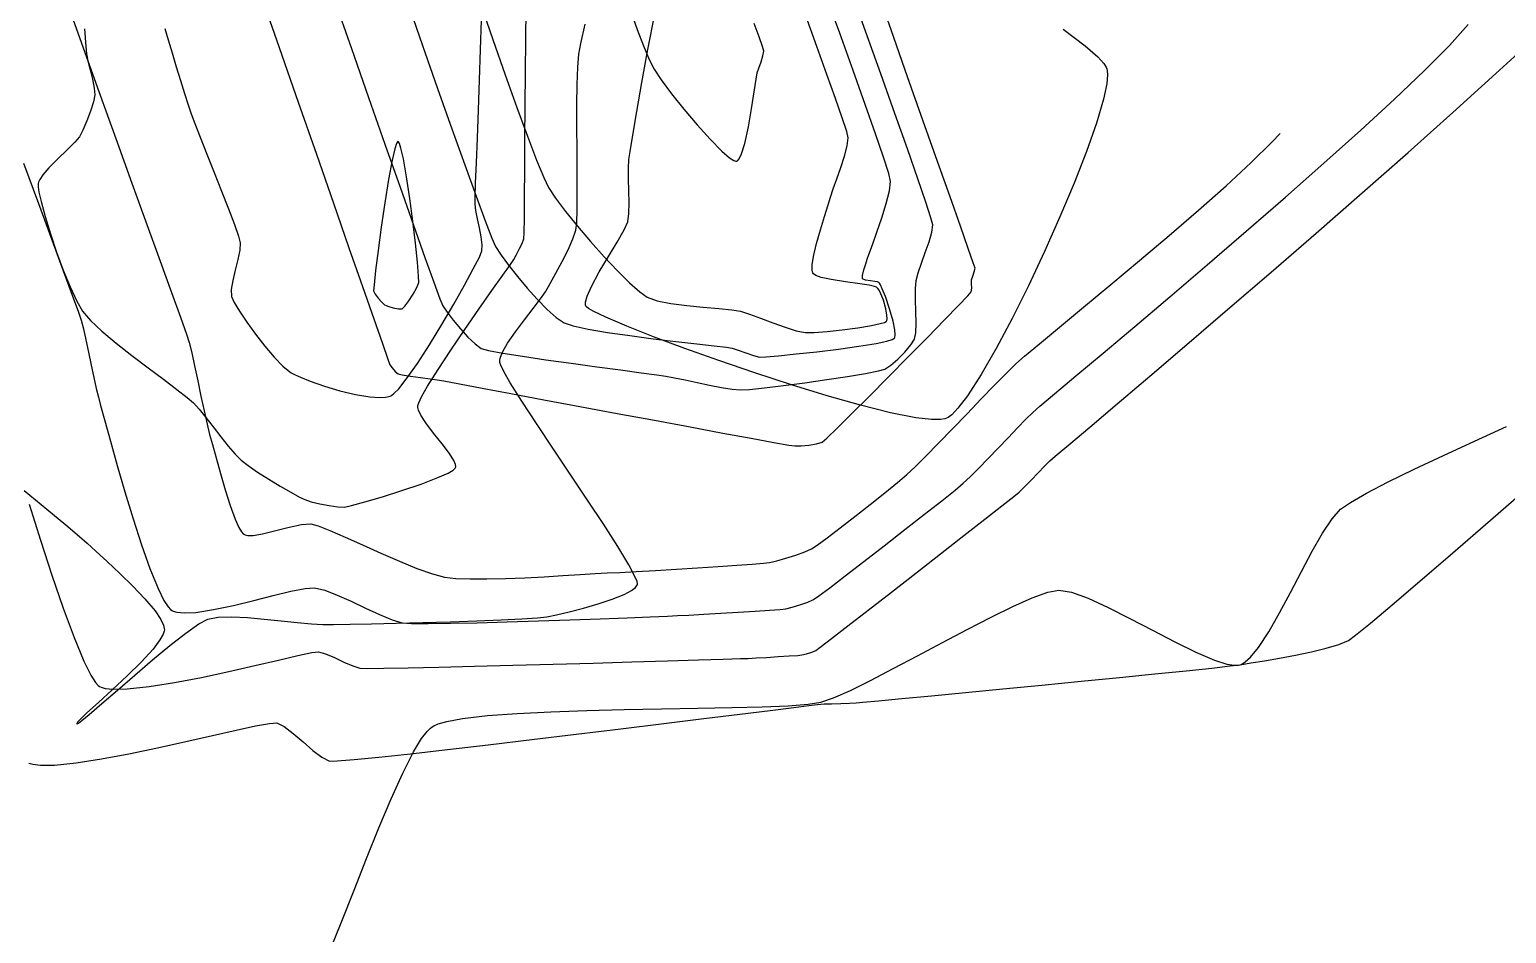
# Model space of a CAD drawing. Header units: metres. Extents: x 708868 to 711043, y 5411316 to 5413138.
# Drawn here: x 708999.1 to 709090.6, y 5411719.4 to 5411775.4 of the extents above; entities that cross this region are included whole.
import ezdxf

# ---------------------------------------------------------------- set-up
doc = ezdxf.new("R2010")
doc.units = ezdxf.units.M
doc.layers.add('Rionegro 2010_Contours', color=7, linetype='Continuous')
doc.layers.add('Rionegro 2014_Contours', color=7, linetype='Continuous')

msp = doc.modelspace()

# ---------------------------------------------------------------- linework, layer by layer
at = {"layer": 'Rionegro 2010_Contours'}
for points in [[(709013.385, 5411777.738, 231), (709014.583, 5411774.292, 231), (709015.758, 5411770.916, 231), (709016.885, 5411767.679, 231), (709017.941, 5411764.648, 231), (709018.901, 5411761.892, 231), (709019.743, 5411759.48, 231), (709020.442, 5411757.48, 231), (709020.974, 5411755.961, 231), (709021.316, 5411754.991, 231), (709021.443, 5411754.638, 231), (709021.58, 5411754.447, 231), (709021.773, 5411754.225, 231), (709021.947, 5411754.078, 231), (709022.201, 5411754.021, 231), (709022.706, 5411753.944, 231), (709023.327, 5411753.86, 231), (709023.927, 5411753.779, 231), (709024.373, 5411753.714, 231), (709024.789, 5411753.638, 231), (709025.749, 5411753.459, 231), (709027.161, 5411753.195, 231), (709028.935, 5411752.863, 231), (709030.978, 5411752.481, 231), (709033.201, 5411752.065, 231), (709035.512, 5411751.633, 231), (709037.821, 5411751.202, 231), (709040.036, 5411750.79, 231), (709042.067, 5411750.414, 231), (709043.823, 5411750.091, 231), (709045.213, 5411749.839, 231), (709046.145, 5411749.674, 231), (709046.529, 5411749.614, 231), (709046.906, 5411749.626, 231), (709047.394, 5411749.672, 231), (709047.872, 5411749.75, 231), (709048.219, 5411749.857, 231), (709048.505, 5411750.107, 231), (709049.136, 5411750.715, 231), (709050.034, 5411751.602, 231), (709051.121, 5411752.688, 231), (709052.319, 5411753.892, 231), (709053.549, 5411755.137, 231), (709054.734, 5411756.34, 231), (709055.795, 5411757.424, 231), (709056.654, 5411758.308, 231), (709057.234, 5411758.912, 231), (709057.455, 5411759.157, 231), (709057.481, 5411759.38, 231), (709057.471, 5411759.674, 231), (709057.474, 5411759.909, 231), (709057.542, 5411760.131, 231), (709057.64, 5411760.404, 231), (709057.689, 5411760.624, 231), (709057.58, 5411760.95, 231), (709057.27, 5411761.839, 231), (709056.782, 5411763.225, 231), (709056.139, 5411765.045, 231), (709055.365, 5411767.236, 231), (709054.482, 5411769.733, 231), (709053.513, 5411772.473, 231), (709052.481, 5411775.393, 231), (709051.411, 5411778.428, 231)], [(709017.972, 5411777.349, 232), (709019.059, 5411774.226, 232), (709020.121, 5411771.185, 232), (709021.132, 5411768.298, 232), (709022.067, 5411765.639, 232), (709022.901, 5411763.279, 232), (709023.608, 5411761.293, 232), (709024.163, 5411759.752, 232), (709024.541, 5411758.73, 232), (709024.716, 5411758.299, 232), (709024.983, 5411757.897, 232), (709025.361, 5411757.397, 232), (709025.806, 5411756.862, 232), (709026.272, 5411756.352, 232), (709026.715, 5411755.931, 232), (709027.091, 5411755.66, 232), (709027.542, 5411755.531, 232), (709028.433, 5411755.363, 232), (709029.656, 5411755.166, 232), (709031.105, 5411754.953, 232), (709032.671, 5411754.734, 232), (709034.249, 5411754.52, 232), (709035.732, 5411754.322, 232), (709037.011, 5411754.153, 232), (709037.981, 5411754.022, 232), (709038.535, 5411753.942, 232), (709039.061, 5411753.841, 232), (709039.722, 5411753.7, 232), (709040.464, 5411753.539, 232), (709041.233, 5411753.377, 232), (709041.974, 5411753.234, 232), (709042.635, 5411753.13, 232), (709043.162, 5411753.085, 232), (709043.724, 5411753.116, 232), (709044.65, 5411753.211, 232), (709045.829, 5411753.355, 232), (709047.153, 5411753.533, 232), (709048.511, 5411753.728, 232), (709049.795, 5411753.926, 232), (709050.894, 5411754.109, 232), (709051.7, 5411754.264, 232), (709052.102, 5411754.374, 232), (709052.462, 5411754.614, 232), (709052.902, 5411754.991, 232), (709053.345, 5411755.433, 232), (709053.718, 5411755.869, 232), (709053.943, 5411756.228, 232), (709054.015, 5411756.615, 232), (709054.033, 5411757.216, 232), (709054.02, 5411757.936, 232), (709054.001, 5411758.679, 232), (709053.997, 5411759.352, 232), (709054.032, 5411759.859, 232), (709054.154, 5411760.334, 232), (709054.361, 5411760.933, 232), (709054.604, 5411761.593, 232), (709054.836, 5411762.252, 232), (709055.008, 5411762.846, 232), (709055.071, 5411763.312, 232), (709054.957, 5411763.741, 232), (709054.639, 5411764.714, 232), (709054.143, 5411766.161, 232), (709053.495, 5411768.013, 232), (709052.722, 5411770.199, 232), (709051.851, 5411772.651, 232), (709050.907, 5411775.299, 232), (709049.916, 5411778.073, 232)], [(709001.277, 5411777.533, 229), (709002.343, 5411774.55, 229), (709003.412, 5411771.57, 229), (709004.459, 5411768.663, 229), (709005.458, 5411765.896, 229), (709006.382, 5411763.336, 229), (709007.208, 5411761.052, 229), (709007.907, 5411759.111, 229), (709008.456, 5411757.581, 229), (709008.828, 5411756.531, 229), (709008.997, 5411756.027, 229), (709009.161, 5411755.384, 229), (709009.343, 5411754.569, 229), (709009.537, 5411753.651, 229), (709009.733, 5411752.698, 229), (709009.926, 5411751.78, 229), (709010.108, 5411750.965, 229), (709010.271, 5411750.321, 229), (709010.439, 5411749.713, 229), (709010.666, 5411748.882, 229), (709010.938, 5411747.915, 229), (709011.237, 5411746.902, 229), (709011.549, 5411745.93, 229), (709011.856, 5411745.088, 229), (709012.089, 5411744.566, 229), (709012.251, 5411744.293, 229), (709012.35, 5411744.178, 229), (709012.397, 5411744.142, 229), (709012.465, 5411744.111, 229), (709012.637, 5411744.074, 229), (709012.976, 5411744.079, 229), (709013.544, 5411744.171, 229), (709014.362, 5411744.369, 229), (709015.204, 5411744.59, 229), (709015.964, 5411744.758, 229), (709016.538, 5411744.797, 229), (709016.994, 5411744.669, 229), (709017.724, 5411744.379, 229), (709018.659, 5411743.972, 229), (709019.733, 5411743.491, 229), (709020.879, 5411742.978, 229), (709022.028, 5411742.479, 229), (709023.115, 5411742.036, 229), (709024.071, 5411741.693, 229), (709024.829, 5411741.493, 229), (709025.518, 5411741.415, 229), (709026.407, 5411741.379, 229), (709027.447, 5411741.38, 229), (709028.59, 5411741.409, 229), (709029.788, 5411741.458, 229), (709030.992, 5411741.52, 229), (709032.153, 5411741.588, 229), (709033.224, 5411741.654, 229), (709034.155, 5411741.71, 229), (709034.899, 5411741.75, 229), (709035.679, 5411741.788, 229), (709036.7, 5411741.842, 229), (709037.893, 5411741.909, 229), (709039.183, 5411741.985, 229), (709040.5, 5411742.065, 229), (709041.772, 5411742.146, 229), (709042.925, 5411742.223, 229), (709043.889, 5411742.293, 229), (709044.591, 5411742.352, 229), (709044.959, 5411742.395, 229), (709045.405, 5411742.501, 229), (709045.976, 5411742.664, 229), (709046.583, 5411742.859, 229), (709047.138, 5411743.062, 229), (709047.554, 5411743.248, 229), (709047.908, 5411743.48, 229), (709048.526, 5411743.929, 229), (709049.329, 5411744.535, 229), (709050.242, 5411745.239, 229), (709051.189, 5411745.981, 229), (709052.092, 5411746.702, 229), (709052.876, 5411747.343, 229), (709053.465, 5411747.846, 229), (709053.973, 5411748.324, 229), (709054.644, 5411748.99, 229), (709055.433, 5411749.793, 229), (709056.297, 5411750.684, 229), (709057.192, 5411751.612, 229), (709058.075, 5411752.527, 229), (709058.9, 5411753.379, 229), (709059.626, 5411754.119, 229), (709060.208, 5411754.695, 229), (709060.745, 5411755.171, 229), (709061.671, 5411755.949, 229), (709062.917, 5411756.981, 229), (709064.414, 5411758.217, 229), (709066.092, 5411759.607, 229), (709067.884, 5411761.104, 229), (709069.718, 5411762.657, 229), (709071.526, 5411764.216, 229), (709073.238, 5411765.734, 229), (709074.785, 5411767.16, 229), (709076.099, 5411768.445, 229), (709076.584, 5411768.971, 229)], [(709022.51, 5411777.156, 233), (709023.465, 5411774.41, 233), (709024.395, 5411771.754, 233), (709025.274, 5411769.264, 233), (709026.077, 5411767.016, 233), (709026.775, 5411765.085, 233), (709027.344, 5411763.548, 233), (709027.758, 5411762.481, 233), (709027.989, 5411761.96, 233), (709028.325, 5411761.441, 233), (709028.785, 5411760.809, 233), (709029.333, 5411760.11, 233), (709029.937, 5411759.39, 233), (709030.563, 5411758.697, 233), (709031.178, 5411758.076, 233), (709031.746, 5411757.576, 233), (709032.235, 5411757.241, 233), (709032.8, 5411757.047, 233), (709033.73, 5411756.846, 233), (709034.927, 5411756.644, 233), (709036.295, 5411756.446, 233), (709037.737, 5411756.258, 233), (709039.155, 5411756.086, 233), (709040.452, 5411755.937, 233), (709041.532, 5411755.815, 233), (709042.297, 5411755.726, 233), (709042.651, 5411755.677, 233), (709043.023, 5411755.556, 233), (709043.497, 5411755.377, 233), (709043.971, 5411755.208, 233), (709044.344, 5411755.119, 233), (709044.722, 5411755.135, 233), (709045.519, 5411755.202, 233), (709046.616, 5411755.31, 233), (709047.89, 5411755.45, 233), (709049.221, 5411755.611, 233), (709050.488, 5411755.785, 233), (709051.57, 5411755.963, 233), (709052.221, 5411756.101, 233), (709052.544, 5411756.199, 233), (709052.665, 5411756.261, 233), (709052.695, 5411756.29, 233), (709052.72, 5411756.342, 233), (709052.743, 5411756.488, 233), (709052.722, 5411756.8, 233), (709052.612, 5411757.341, 233), (709052.389, 5411758.115, 233), (709052.13, 5411758.864, 233), (709051.939, 5411759.35, 233), (709051.827, 5411759.6, 233), (709051.775, 5411759.696, 233), (709051.758, 5411759.719, 233), (709051.731, 5411759.738, 233), (709051.652, 5411759.771, 233), (709051.486, 5411759.805, 233), (709051.217, 5411759.838, 233), (709050.899, 5411759.88, 233), (709050.72, 5411759.958, 233), (709050.717, 5411760.171, 233), (709050.801, 5411760.521, 233), (709050.916, 5411760.896, 233), (709051.003, 5411761.181, 233), (709051.107, 5411761.477, 233), (709051.326, 5411762.068, 233), (709051.611, 5411762.856, 233), (709051.914, 5411763.742, 233), (709052.188, 5411764.627, 233), (709052.384, 5411765.413, 233), (709052.453, 5411766, 233), (709052.337, 5411766.495, 233), (709052.017, 5411767.503, 233), (709051.524, 5411768.951, 233), (709050.887, 5411770.764, 233), (709050.136, 5411772.866, 233), (709049.301, 5411775.183, 233), (709048.412, 5411777.64, 233)], [(709027.024, 5411777.065, 234), (709027.814, 5411774.785, 234), (709028.585, 5411772.597, 234), (709029.31, 5411770.575, 234), (709029.965, 5411768.792, 234), (709030.525, 5411767.323, 234), (709030.966, 5411766.241, 234), (709031.262, 5411765.621, 234), (709031.701, 5411764.959, 234), (709032.315, 5411764.143, 234), (709033.055, 5411763.231, 234), (709033.872, 5411762.276, 234), (709034.716, 5411761.336, 234), (709035.538, 5411760.464, 234), (709036.289, 5411759.718, 234), (709036.919, 5411759.152, 234), (709037.379, 5411758.823, 234), (709037.991, 5411758.604, 234), (709038.838, 5411758.435, 234), (709039.823, 5411758.306, 234), (709040.846, 5411758.204, 234), (709041.809, 5411758.119, 234), (709042.615, 5411758.04, 234), (709043.163, 5411757.954, 234), (709043.711, 5411757.787, 234), (709044.4, 5411757.535, 234), (709045.16, 5411757.245, 234), (709045.92, 5411756.966, 234), (709046.609, 5411756.747, 234), (709047.156, 5411756.637, 234), (709047.712, 5411756.636, 234), (709048.522, 5411756.695, 234), (709049.466, 5411756.798, 234), (709050.426, 5411756.929, 234), (709051.281, 5411757.074, 234), (709051.809, 5411757.19, 234), (709052.074, 5411757.271, 234), (709052.174, 5411757.32, 234), (709052.198, 5411757.344, 234), (709052.216, 5411757.381, 234), (709052.235, 5411757.488, 234), (709052.226, 5411757.716, 234), (709052.158, 5411758.104, 234), (709052.008, 5411758.638, 234), (709051.859, 5411759.03, 234), (709051.743, 5411759.262, 234), (709051.668, 5411759.373, 234), (709051.632, 5411759.413, 234), (709051.592, 5411759.441, 234), (709051.458, 5411759.493, 234), (709051.137, 5411759.565, 234), (709050.543, 5411759.656, 234), (709049.655, 5411759.774, 234), (709048.764, 5411759.914, 234), (709048.161, 5411760.054, 234), (709047.831, 5411760.181, 234), (709047.688, 5411760.278, 234), (709047.645, 5411760.331, 234), (709047.619, 5411760.385, 234), (709047.59, 5411760.529, 234), (709047.594, 5411760.83, 234), (709047.674, 5411761.357, 234), (709047.862, 5411762.151, 234), (709048.107, 5411763.008, 234), (709048.364, 5411763.835, 234), (709048.588, 5411764.54, 234), (709048.735, 5411765.029, 234), (709048.893, 5411765.529, 234), (709049.121, 5411766.163, 234), (709049.373, 5411766.863, 234), (709049.606, 5411767.563, 234), (709049.775, 5411768.194, 234), (709049.835, 5411768.688, 234), (709049.736, 5411769.097, 234), (709049.466, 5411769.933, 234), (709049.05, 5411771.132, 234), (709048.516, 5411772.627, 234), (709047.892, 5411774.352, 234), (709047.203, 5411776.244, 234)], [(709036.361, 5411776.511, 236), (709036.757, 5411775.397, 236), (709037.141, 5411774.392, 236), (709037.497, 5411773.554, 236), (709037.807, 5411772.943, 236), (709038.247, 5411772.281, 236), (709038.883, 5411771.428, 236), (709039.647, 5411770.473, 236), (709040.467, 5411769.504, 236), (709041.276, 5411768.61, 236), (709042.001, 5411767.877, 236), (709042.476, 5411767.468, 236), (709042.746, 5411767.293, 236), (709042.878, 5411767.25, 236), (709042.927, 5411767.253, 236), (709042.977, 5411767.278, 236), (709043.077, 5411767.393, 236), (709043.225, 5411767.712, 236), (709043.419, 5411768.351, 236), (709043.646, 5411769.376, 236), (709043.846, 5411770.494, 236), (709044.012, 5411771.537, 236), (709044.132, 5411772.337, 236), (709044.197, 5411772.727, 236), (709044.294, 5411773.021, 236), (709044.43, 5411773.397, 236), (709044.55, 5411773.773, 236), (709044.599, 5411774.065, 236), (709044.52, 5411774.346, 236), (709044.309, 5411774.942, 236), (709043.999, 5411775.779, 236)], [(708998.744, 5411767.121, 228), (708999.662, 5411764.633, 228), (709000.491, 5411762.389, 228), (709001.202, 5411760.467, 228), (709001.763, 5411758.944, 228), (709002.144, 5411757.895, 228), (709002.315, 5411757.399, 228), (709002.452, 5411756.863, 228), (709002.604, 5411756.184, 228), (709002.765, 5411755.419, 228), (709002.929, 5411754.625, 228), (709003.09, 5411753.859, 228), (709003.241, 5411753.18, 228), (709003.377, 5411752.644, 228), (709003.52, 5411752.12, 228), (709003.774, 5411751.177, 228), (709004.122, 5411749.91, 228), (709004.543, 5411748.414, 228), (709005.018, 5411746.782, 228), (709005.527, 5411745.109, 228), (709006.053, 5411743.489, 228), (709006.574, 5411742.018, 228), (709007.072, 5411740.789, 228), (709007.441, 5411740.044, 228), (709007.693, 5411739.655, 228), (709007.848, 5411739.489, 228), (709007.921, 5411739.435, 228), (709008.015, 5411739.387, 228), (709008.246, 5411739.318, 228), (709008.686, 5411739.274, 228), (709009.422, 5411739.311, 228), (709010.52, 5411739.48, 228), (709011.74, 5411739.741, 228), (709013, 5411740.05, 228), (709014.215, 5411740.359, 228), (709015.305, 5411740.623, 228), (709016.185, 5411740.797, 228), (709016.773, 5411740.834, 228), (709017.4, 5411740.682, 228), (709018.175, 5411740.384, 228), (709019.039, 5411739.995, 228), (709019.933, 5411739.572, 228), (709020.798, 5411739.173, 228), (709021.574, 5411738.853, 228), (709022.204, 5411738.67, 228), (709022.774, 5411738.63, 228), (709023.799, 5411738.62, 228), (709025.188, 5411738.634, 228), (709026.852, 5411738.669, 228), (709028.701, 5411738.718, 228), (709030.645, 5411738.779, 228), (709032.593, 5411738.845, 228), (709034.457, 5411738.913, 228), (709036.146, 5411738.977, 228), (709037.57, 5411739.034, 228), (709038.639, 5411739.078, 228), (709039.263, 5411739.105, 228), (709039.962, 5411739.139, 228), (709040.882, 5411739.19, 228), (709041.933, 5411739.25, 228), (709043.023, 5411739.316, 228), (709044.062, 5411739.383, 228), (709044.958, 5411739.445, 228), (709045.622, 5411739.497, 228), (709045.962, 5411739.535, 228), (709046.348, 5411739.629, 228), (709046.841, 5411739.777, 228), (709047.327, 5411739.945, 228), (709047.689, 5411740.102, 228), (709048.006, 5411740.325, 228), (709048.689, 5411740.836, 228), (709049.651, 5411741.569, 228), (709050.806, 5411742.457, 228), (709052.067, 5411743.433, 228), (709053.348, 5411744.431, 228), (709054.563, 5411745.384, 228), (709055.625, 5411746.225, 228), (709056.448, 5411746.887, 228), (709056.945, 5411747.304, 228), (709057.383, 5411747.713, 228), (709057.912, 5411748.238, 228), (709058.5, 5411748.84, 228), (709059.118, 5411749.481, 228), (709059.734, 5411750.124, 228), (709060.318, 5411750.732, 228), (709060.838, 5411751.266, 228), (709061.264, 5411751.69, 228), (709061.699, 5411752.071, 228), (709062.613, 5411752.844, 228), (709063.941, 5411753.96, 228), (709065.617, 5411755.367, 228), (709067.576, 5411757.017, 228), (709069.751, 5411758.857, 228), (709072.077, 5411760.839, 228), (709074.488, 5411762.911, 228), (709076.919, 5411765.022, 228), (709079.304, 5411767.124, 228), (709081.577, 5411769.164, 228), (709083.673, 5411771.094, 228), (709085.526, 5411772.862, 228), (709087.07, 5411774.418, 228), (709088.24, 5411775.711, 228)], [(708999.1, 5411746.014, 227), (708999.795, 5411743.787, 227), (709000.503, 5411741.606, 227), (709001.202, 5411739.565, 227), (709001.869, 5411737.761, 227), (709002.48, 5411736.29, 227), (709002.914, 5411735.417, 227), (709003.199, 5411734.971, 227), (709003.368, 5411734.785, 227), (709003.445, 5411734.728, 227), (709003.543, 5411734.679, 227), (709003.794, 5411734.604, 227), (709004.297, 5411734.548, 227), (709005.172, 5411734.564, 227), (709006.528, 5411734.708, 227), (709008.089, 5411734.958, 227), (709009.763, 5411735.281, 227), (709011.458, 5411735.643, 227), (709013.081, 5411736.01, 227), (709014.54, 5411736.351, 227), (709015.743, 5411736.63, 227), (709016.596, 5411736.815, 227), (709017.008, 5411736.872, 227), (709017.445, 5411736.75, 227), (709017.997, 5411736.513, 227), (709018.588, 5411736.235, 227), (709019.141, 5411735.988, 227), (709019.579, 5411735.847, 227), (709020.029, 5411735.836, 227), (709021.059, 5411735.846, 227), (709022.574, 5411735.874, 227), (709024.476, 5411735.917, 227), (709026.67, 5411735.971, 227), (709029.059, 5411736.034, 227), (709031.547, 5411736.102, 227), (709034.037, 5411736.172, 227), (709036.433, 5411736.241, 227), (709038.639, 5411736.306, 227), (709040.557, 5411736.363, 227), (709042.092, 5411736.41, 227), (709043.148, 5411736.444, 227), (709043.627, 5411736.46, 227), (709044.118, 5411736.485, 227), (709044.778, 5411736.522, 227), (709045.5, 5411736.566, 227), (709046.177, 5411736.609, 227), (709046.701, 5411736.648, 227), (709046.964, 5411736.674, 227), (709047.236, 5411736.744, 227), (709047.568, 5411736.851, 227), (709047.825, 5411736.957, 227), (709048.101, 5411737.162, 227), (709048.788, 5411737.688, 227), (709049.805, 5411738.472, 227), (709051.071, 5411739.452, 227), (709052.504, 5411740.564, 227), (709054.024, 5411741.745, 227), (709055.549, 5411742.932, 227), (709057, 5411744.063, 227), (709058.293, 5411745.075, 227), (709059.35, 5411745.903, 227), (709060.088, 5411746.486, 227), (709060.426, 5411746.761, 227), (709060.753, 5411747.074, 227), (709061.162, 5411747.49, 227), (709061.596, 5411747.942, 227), (709062, 5411748.363, 227), (709062.32, 5411748.684, 227), (709062.657, 5411748.975, 227), (709063.501, 5411749.69, 227), (709064.796, 5411750.785, 227), (709066.483, 5411752.215, 227), (709068.506, 5411753.934, 227), (709070.809, 5411755.897, 227), (709073.333, 5411758.06, 227), (709076.023, 5411760.375, 227), (709078.821, 5411762.799, 227), (709081.671, 5411765.286, 227), (709084.514, 5411767.791, 227), (709087.295, 5411770.268, 227), (709089.956, 5411772.672, 227), (709092.441, 5411774.958, 227)], [(708999.065, 5411729.973, 226), (708999.31, 5411729.899, 226), (708999.801, 5411729.842, 226), (709000.659, 5411729.854, 226), (709002.001, 5411729.991, 226), (709003.567, 5411730.234, 226), (709005.274, 5411730.555, 226), (709007.044, 5411730.924, 226), (709008.794, 5411731.31, 226), (709010.444, 5411731.685, 226), (709011.913, 5411732.017, 226), (709013.119, 5411732.277, 226), (709013.983, 5411732.436, 226), (709014.424, 5411732.464, 226), (709014.89, 5411732.236, 226), (709015.451, 5411731.812, 226), (709016.059, 5411731.289, 226), (709016.667, 5411730.764, 226), (709017.229, 5411730.335, 226), (709017.696, 5411730.101, 226), (709018.166, 5411730.105, 226), (709019.215, 5411730.189, 226), (709020.761, 5411730.343, 226), (709022.719, 5411730.554, 226), (709025.004, 5411730.813, 226), (709027.534, 5411731.107, 226), (709030.223, 5411731.426, 226), (709032.987, 5411731.759, 226), (709035.744, 5411732.094, 226), (709038.408, 5411732.421, 226), (709040.895, 5411732.728, 226), (709043.121, 5411733.004, 226), (709045.003, 5411733.239, 226), (709046.456, 5411733.421, 226), (709047.396, 5411733.539, 226), (709047.739, 5411733.582, 226), (709047.937, 5411733.607, 226), (709048.136, 5411733.629, 226), (709048.35, 5411733.636, 226), (709048.803, 5411733.649, 226), (709049.366, 5411733.666, 226), (709049.913, 5411733.685, 226), (709050.317, 5411733.705, 226), (709050.732, 5411733.742, 226), (709051.709, 5411733.834, 226), (709053.156, 5411733.971, 226), (709054.983, 5411734.145, 226), (709057.099, 5411734.349, 226), (709059.412, 5411734.573, 226), (709061.832, 5411734.808, 226), (709064.268, 5411735.047, 226), (709066.629, 5411735.28, 226), (709068.822, 5411735.5, 226), (709070.759, 5411735.697, 226), (709072.347, 5411735.863, 226), (709073.495, 5411735.99, 226), (709074.113, 5411736.068, 226), (709074.78, 5411736.175, 226), (709075.612, 5411736.31, 226), (709076.552, 5411736.471, 226), (709077.541, 5411736.656, 226), (709078.521, 5411736.861, 226), (709079.433, 5411737.084, 226), (709080.22, 5411737.322, 226), (709080.823, 5411737.571, 226), (709081.265, 5411737.894, 226), (709082.183, 5411738.642, 226), (709083.527, 5411739.771, 226), (709085.246, 5411741.237, 226), (709087.292, 5411742.999, 226), (709089.612, 5411745.011, 226), (709092.159, 5411747.233, 226)]]:
    msp.add_polyline3d(points, dxfattribs=at)
at = {"layer": 'Rionegro 2014_Contours'}
for points in [[(709002.512, 5411775.45, 228), (709002.604, 5411774.344, 228), (709002.644, 5411773.901, 228), (709002.732, 5411773.47, 228), (709002.87, 5411772.917, 228), (709003.015, 5411772.324, 228), (709003.123, 5411771.775, 228), (709003.152, 5411771.352, 228), (709003.066, 5411770.92, 228), (709002.887, 5411770.351, 228), (709002.656, 5411769.74, 228), (709002.414, 5411769.18, 228), (709002.201, 5411768.766, 228), (709001.915, 5411768.423, 228), (709001.435, 5411767.949, 228), (709000.865, 5411767.4, 228), (709000.308, 5411766.833, 228), (708999.942, 5411766.406, 228), (708999.75, 5411766.12, 228), (708999.673, 5411765.952, 228), (708999.652, 5411765.876, 228), (708999.645, 5411765.821, 228), (708999.65, 5411765.667, 228), (708999.696, 5411765.342, 228), (708999.824, 5411764.754, 228), (709000.075, 5411763.827, 228), (709000.404, 5411762.758, 228), (709000.788, 5411761.624, 228), (709001.204, 5411760.5, 228), (709001.628, 5411759.463, 228), (709002.036, 5411758.588, 228), (709002.404, 5411757.953, 228), (709002.886, 5411757.394, 228), (709003.602, 5411756.726, 228), (709004.482, 5411755.988, 228), (709005.456, 5411755.219, 228), (709006.453, 5411754.458, 228), (709007.405, 5411753.745, 228), (709008.239, 5411753.119, 228), (709008.888, 5411752.618, 228), (709009.28, 5411752.283, 228), (709009.63, 5411751.895, 228), (709010.044, 5411751.381, 228), (709010.499, 5411750.794, 228), (709010.969, 5411750.184, 228), (709011.429, 5411749.603, 228), (709011.854, 5411749.103, 228), (709012.219, 5411748.736, 228), (709012.651, 5411748.402, 228), (709013.246, 5411747.995, 228), (709013.934, 5411747.556, 228), (709014.642, 5411747.126, 228), (709015.299, 5411746.744, 228), (709015.832, 5411746.452, 228), (709016.171, 5411746.289, 228), (709016.569, 5411746.162, 228), (709017.098, 5411746.032, 228), (709017.672, 5411745.919, 228), (709018.208, 5411745.845, 228), (709018.618, 5411745.832, 228), (709019.058, 5411745.925, 228), (709019.889, 5411746.149, 228), (709020.976, 5411746.469, 228), (709022.184, 5411746.85, 228), (709023.375, 5411747.256, 228), (709024.417, 5411747.653, 228), (709025.05, 5411747.94, 228), (709025.363, 5411748.125, 228), (709025.479, 5411748.23, 228), (709025.505, 5411748.277, 228), (709025.516, 5411748.331, 228), (709025.501, 5411748.465, 228), (709025.394, 5411748.719, 228), (709025.129, 5411749.139, 228), (709024.666, 5411749.753, 228), (709024.144, 5411750.412, 228), (709023.657, 5411751.056, 228), (709023.356, 5411751.523, 228), (709023.212, 5411751.825, 228), (709023.166, 5411751.996, 228), (709023.161, 5411752.071, 228), (709023.169, 5411752.13, 228), (709023.223, 5411752.295, 228), (709023.394, 5411752.655, 228), (709023.768, 5411753.311, 228), (709024.42, 5411754.351, 228), (709025.213, 5411755.552, 228), (709026.078, 5411756.825, 228), (709026.948, 5411758.082, 228), (709027.754, 5411759.233, 228), (709028.428, 5411760.189, 228), (709028.901, 5411760.861, 228), (709029.106, 5411761.16, 228), (709029.262, 5411761.435, 228), (709029.456, 5411761.794, 228), (709029.635, 5411762.157, 228), (709029.744, 5411762.447, 228), (709029.76, 5411762.82, 228), (709029.772, 5411763.723, 228), (709029.781, 5411765.057, 228), (709029.791, 5411766.727, 228), (709029.801, 5411768.633, 228), (709029.814, 5411770.678, 228), (709029.832, 5411772.764, 228), (709029.855, 5411774.795, 228), (709029.887, 5411776.672, 228)], [(709065.853, 5411772.973, 226), (709065.879, 5411772.865, 226), (709065.897, 5411772.591, 226), (709065.847, 5411772.049, 226), (709065.648, 5411771.102, 226), (709065.209, 5411769.612, 226), (709064.59, 5411767.85, 226), (709063.825, 5411765.888, 226), (709062.948, 5411763.801, 226), (709061.993, 5411761.661, 226), (709060.992, 5411759.54, 226), (709059.98, 5411757.513, 226), (709058.991, 5411755.652, 226), (709058.057, 5411754.031, 226), (709057.213, 5411752.721, 226), (709056.625, 5411751.948, 226), (709056.246, 5411751.552, 226), (709056.027, 5411751.385, 226), (709055.929, 5411751.332, 226), (709055.823, 5411751.295, 226), (709055.551, 5411751.249, 226), (709054.996, 5411751.248, 226), (709054.012, 5411751.365, 226), (709052.449, 5411751.675, 226), (709050.59, 5411752.139, 226), (709048.517, 5411752.726, 226), (709046.311, 5411753.402, 226), (709044.052, 5411754.138, 226), (709041.823, 5411754.9, 226), (709039.703, 5411755.658, 226), (709037.774, 5411756.379, 226), (709036.116, 5411757.032, 226), (709034.812, 5411757.585, 226), (709034.077, 5411757.934, 226), (709033.733, 5411758.13, 226), (709033.612, 5411758.227, 226), (709033.586, 5411758.264, 226), (709033.565, 5411758.337, 226), (709033.565, 5411758.522, 226), (709033.657, 5411758.886, 226), (709033.921, 5411759.498, 226), (709034.406, 5411760.394, 226), (709034.973, 5411761.342, 226), (709035.523, 5411762.242, 226), (709035.958, 5411762.994, 226), (709036.182, 5411763.499, 226), (709036.247, 5411764.007, 226), (709036.262, 5411764.67, 226), (709036.248, 5411765.412, 226), (709036.226, 5411766.156, 226), (709036.218, 5411766.828, 226), (709036.246, 5411767.349, 226), (709036.321, 5411767.843, 226), (709036.488, 5411768.869, 226), (709036.735, 5411770.331, 226), (709037.051, 5411772.131, 226), (709037.425, 5411774.172, 226), (709037.843, 5411776.356, 226)], [(708998.789, 5411746.851, 227), (709000.19, 5411745.701, 227), (709001.354, 5411744.737, 227), (709002.212, 5411744.015, 227), (709002.69, 5411743.592, 227), (709003.225, 5411743.094, 227), (709003.922, 5411742.455, 227), (709004.71, 5411741.721, 227), (709005.515, 5411740.939, 227), (709006.266, 5411740.152, 227), (709006.89, 5411739.408, 227), (709007.25, 5411738.874, 227), (709007.414, 5411738.524, 227), (709007.464, 5411738.32, 227), (709007.47, 5411738.228, 227), (709007.461, 5411738.145, 227), (709007.397, 5411737.951, 227), (709007.195, 5411737.599, 227), (709006.763, 5411737.038, 227), (709006.024, 5411736.234, 227), (709005.152, 5411735.373, 227), (709004.24, 5411734.519, 227), (709003.381, 5411733.733, 227), (709002.666, 5411733.079, 227), (709002.262, 5411732.693, 227), (709002.087, 5411732.504, 227), (709002.042, 5411732.433, 227), (709002.044, 5411732.416, 227), (709002.061, 5411732.414, 227), (709002.138, 5411732.452, 227), (709002.355, 5411732.61, 227), (709002.81, 5411732.982, 227), (709003.596, 5411733.656, 227), (709004.559, 5411734.492, 227), (709005.628, 5411735.42, 227), (709006.736, 5411736.366, 227), (709007.811, 5411737.258, 227), (709008.786, 5411738.024, 227), (709009.592, 5411738.592, 227), (709010.157, 5411738.888, 227), (709010.804, 5411739.005, 227), (709011.644, 5411739.03, 227), (709012.616, 5411738.985, 227), (709013.657, 5411738.895, 227), (709014.707, 5411738.784, 227), (709015.703, 5411738.673, 227), (709016.583, 5411738.589, 227), (709017.286, 5411738.553, 227), (709017.937, 5411738.556, 227), (709018.969, 5411738.572, 227), (709020.295, 5411738.597, 227), (709021.83, 5411738.632, 227), (709023.486, 5411738.675, 227), (709025.178, 5411738.725, 227), (709026.82, 5411738.781, 227), (709028.325, 5411738.841, 227), (709029.606, 5411738.905, 227), (709030.579, 5411738.97, 227), (709031.156, 5411739.037, 227), (709031.755, 5411739.16, 227), (709032.536, 5411739.341, 227), (709033.425, 5411739.568, 227), (709034.342, 5411739.831, 227), (709035.212, 5411740.119, 227), (709035.959, 5411740.422, 227), (709036.415, 5411740.668, 227), (709036.649, 5411740.851, 227), (709036.744, 5411740.971, 227), (709036.772, 5411741.03, 227), (709036.778, 5411741.078, 227), (709036.747, 5411741.229, 227), (709036.6, 5411741.581, 227), (709036.235, 5411742.258, 227), (709035.554, 5411743.382, 227), (709034.681, 5411744.743, 227), (709033.677, 5411746.262, 227), (709032.606, 5411747.864, 227), (709031.53, 5411749.469, 227), (709030.51, 5411751.001, 227), (709029.61, 5411752.381, 227), (709028.89, 5411753.532, 227), (709028.487, 5411754.236, 227), (709028.306, 5411754.611, 227), (709028.25, 5411754.779, 227), (709028.244, 5411754.837, 227), (709028.25, 5411754.924, 227), (709028.296, 5411755.119, 227), (709028.435, 5411755.457, 227), (709028.729, 5411755.976, 227), (709029.216, 5411756.691, 227), (709029.769, 5411757.425, 227), (709030.312, 5411758.121, 227), (709030.772, 5411758.721, 227), (709031.076, 5411759.167, 227), (709031.363, 5411759.67, 227), (709031.724, 5411760.318, 227), (709032.113, 5411761.041, 227), (709032.481, 5411761.77, 227), (709032.78, 5411762.437, 227), (709032.963, 5411762.973, 227), (709033.013, 5411763.437, 227), (709033.039, 5411764.242, 227), (709033.046, 5411765.312, 227), (709033.042, 5411766.572, 227), (709033.033, 5411767.945, 227), (709033.026, 5411769.358, 227), (709033.027, 5411770.732, 227), (709033.043, 5411771.994, 227), (709033.08, 5411773.067, 227), (709033.146, 5411773.876, 227), (709033.268, 5411774.535, 227), (709033.532, 5411775.739, 227)], [(709007.498, 5411775.475, 229), (709007.703, 5411774.76, 229), (709007.941, 5411773.954, 229), (709008.198, 5411773.104, 229), (709008.459, 5411772.255, 229), (709008.711, 5411771.453, 229), (709008.939, 5411770.745, 229), (709009.128, 5411770.176, 229), (709009.346, 5411769.586, 229), (709009.681, 5411768.731, 229), (709010.096, 5411767.691, 229), (709010.553, 5411766.55, 229), (709011.015, 5411765.389, 229), (709011.445, 5411764.29, 229), (709011.805, 5411763.335, 229), (709012.058, 5411762.607, 229), (709012.167, 5411762.187, 229), (709012.141, 5411761.738, 229), (709012.022, 5411761.155, 229), (709011.861, 5411760.508, 229), (709011.708, 5411759.864, 229), (709011.614, 5411759.295, 229), (709011.627, 5411758.869, 229), (709011.788, 5411758.505, 229), (709012.117, 5411757.954, 229), (709012.571, 5411757.277, 229), (709013.109, 5411756.537, 229), (709013.687, 5411755.797, 229), (709014.264, 5411755.119, 229), (709014.797, 5411754.566, 229), (709015.243, 5411754.199, 229)], [(709015.243, 5411754.199, 229), (709015.327, 5411754.148, 229), (709015.526, 5411754.039, 229), (709015.898, 5411753.865, 229), (709016.503, 5411753.621, 229), (709017.386, 5411753.316, 229), (709018.342, 5411753.036, 229), (709019.299, 5411752.808, 229), (709020.187, 5411752.659, 229), (709020.798, 5411752.614, 229), (709021.174, 5411752.632, 229), (709021.378, 5411752.673, 229), (709021.464, 5411752.703, 229), (709021.532, 5411752.738, 229), (709021.691, 5411752.859, 229), (709021.983, 5411753.159, 229), (709022.453, 5411753.748, 229), (709023.138, 5411754.724, 229), (709023.888, 5411755.885, 229), (709024.656, 5411757.14, 229), (709025.396, 5411758.399, 229), (709026.061, 5411759.574, 229), (709026.605, 5411760.575, 229), (709026.98, 5411761.312, 229), (709027.141, 5411761.697, 229), (709027.156, 5411762.073, 229), (709027.095, 5411762.568, 229), (709026.99, 5411763.124, 229), (709026.871, 5411763.684, 229), (709026.769, 5411764.191, 229), (709026.714, 5411764.588, 229), (709026.719, 5411765.008, 229), (709026.75, 5411765.888, 229), (709026.8, 5411767.141, 229), (709026.863, 5411768.682, 229), (709026.932, 5411770.423, 229), (709026.999, 5411772.278, 229), (709027.059, 5411774.161, 229), (709027.104, 5411775.985, 229)], [(709063.154, 5411775.434, 226), (709064.507, 5411774.402, 226), (709065.284, 5411773.717, 226), (709065.665, 5411773.298, 226), (709065.813, 5411773.071, 226), (709065.853, 5411772.973, 226)], [(709021.081, 5411758.381, 231), (709021.113, 5411758.362, 231), (709021.198, 5411758.321, 231), (709021.369, 5411758.255, 231), (709021.638, 5411758.172, 231), (709021.97, 5411758.104, 231), (709022.2, 5411758.112, 231), (709022.373, 5411758.273, 231), (709022.619, 5411758.603, 231), (709022.882, 5411759.015, 231), (709023.103, 5411759.42, 231), (709023.222, 5411759.731, 231), (709023.213, 5411760.133, 231), (709023.14, 5411760.989, 231), (709023.016, 5411762.166, 231), (709022.853, 5411763.53, 231), (709022.666, 5411764.947, 231), (709022.468, 5411766.282, 231), (709022.271, 5411767.402, 231), (709022.123, 5411768.053, 231), (709022.023, 5411768.353, 231), (709021.962, 5411768.447, 231), (709021.934, 5411768.46, 231), (709021.906, 5411768.447, 231), (709021.843, 5411768.345, 231), (709021.736, 5411768.021, 231), (709021.574, 5411767.319, 231), (709021.351, 5411766.113, 231), (709021.121, 5411764.678, 231), (709020.901, 5411763.161, 231), (709020.705, 5411761.711, 231), (709020.551, 5411760.472, 231), (709020.454, 5411759.594, 231), (709020.43, 5411759.222, 231), (709020.528, 5411759.019, 231), (709020.705, 5411758.768, 231), (709020.908, 5411758.534, 231), (709021.081, 5411758.381, 231)], [(709017.725, 5411718.338, 226), (709018.458, 5411720.177, 226), (709019.218, 5411722.111, 226), (709019.989, 5411724.068, 226), (709020.759, 5411725.975, 226), (709021.511, 5411727.76, 226), (709022.231, 5411729.35, 226), (709022.906, 5411730.672, 226), (709023.403, 5411731.489, 226), (709023.746, 5411731.937, 226), (709023.958, 5411732.148, 226), (709024.059, 5411732.225, 226), (709024.162, 5411732.287, 226), (709024.428, 5411732.404, 226), (709024.971, 5411732.56, 226), (709025.937, 5411732.739, 226), (709027.48, 5411732.918, 226), (709029.326, 5411733.055, 226), (709031.402, 5411733.158, 226), (709033.633, 5411733.233, 226), (709035.944, 5411733.288, 226), (709038.262, 5411733.331, 226), (709040.512, 5411733.369, 226), (709042.619, 5411733.41, 226), (709044.509, 5411733.459, 226), (709046.108, 5411733.526, 226), (709047.341, 5411733.617, 226), (709048.135, 5411733.74, 226), (709048.922, 5411734.014, 226), (709049.968, 5411734.48, 226), (709051.219, 5411735.097, 226), (709052.622, 5411735.823, 226), (709054.123, 5411736.619, 226), (709055.669, 5411737.443, 226), (709057.205, 5411738.255, 226), (709058.679, 5411739.013, 226), (709060.036, 5411739.676, 226), (709061.224, 5411740.205, 226), (709062.189, 5411740.557, 226), (709062.876, 5411740.693, 226), (709063.663, 5411740.562, 226), (709064.702, 5411740.182, 226), (709065.928, 5411739.619, 226), (709067.273, 5411738.939, 226), (709068.671, 5411738.206, 226), (709070.055, 5411737.487, 226), (709071.357, 5411736.848, 226), (709072.513, 5411736.355, 226), (709073.286, 5411736.11, 226), (709073.755, 5411736.034, 226), (709074.007, 5411736.044, 226), (709074.113, 5411736.068, 226), (709074.214, 5411736.108, 226), (709074.425, 5411736.236, 226), (709074.76, 5411736.542, 226), (709075.239, 5411737.133, 226), (709075.878, 5411738.11, 226), (709076.548, 5411739.275, 226), (709077.232, 5411740.549, 226), (709077.915, 5411741.849, 226), (709078.582, 5411743.096, 226), (709079.218, 5411744.208, 226), (709079.808, 5411745.106, 226), (709080.335, 5411745.708, 226), (709080.938, 5411746.123, 226), (709081.945, 5411746.692, 226), (709083.287, 5411747.385, 226), (709084.894, 5411748.174, 226), (709086.698, 5411749.03, 226), (709088.627, 5411749.922, 226), (709090.614, 5411750.823, 226)]]:
    msp.add_polyline3d(points, dxfattribs=at)

doc.saveas('drawing.dxf')
